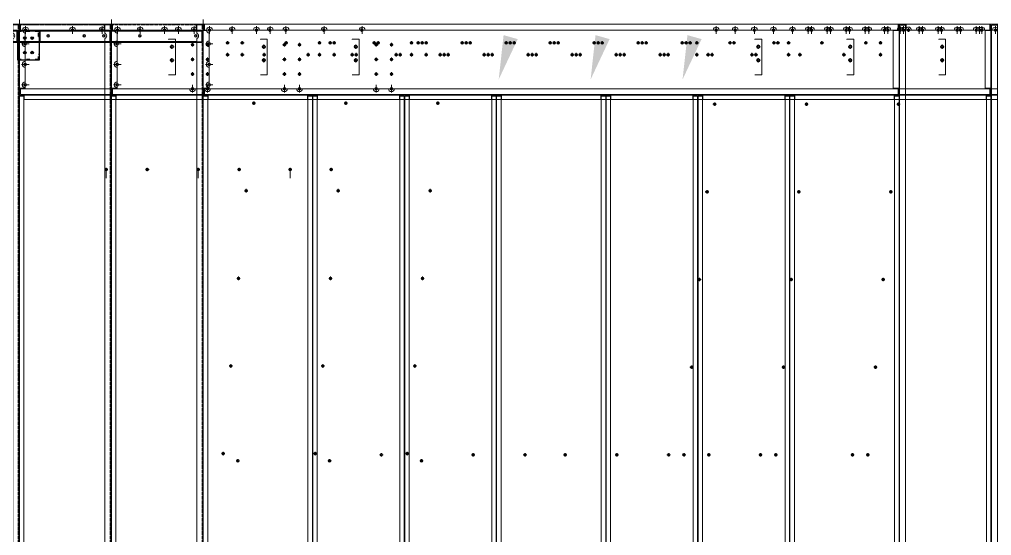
# Model space of a CAD drawing. Header units: millimetres. Extents: x -662582 to 33115, y -140469 to 24125.
# Drawn here: x -660882 to -657566, y -138462 to -136702 of the extents above; entities that cross this region are included whole.
import ezdxf

# ---------------------------------------------------------------- set-up
doc = ezdxf.new("R2010")
doc.units = ezdxf.units.MM
for name, pattern in [('DASHDOT', [18.5, 12, -3, 0.5, -3]), ('DASHED', [15, 12, -3]), ('DASHSPACE', [30, 12, -18])]:
    doc.linetypes.add(name, pattern=pattern)
doc.layers.add('냉각탑_dim', color=1, linetype='Continuous')

# ---------------------------------------------------------------- blocks, each defined once
blk = doc.blocks.new('5679796')
at = {"color": 7, "lineweight": 13, "ltscale": 0.027667}
for p, q in [((165481.5, 14310.4), (165481.5, 14327)), ((165483.5, 14310.4), (165483.5, 14327)), ((165481.5, 13335.8), (165481.5, 13352.4)), ((165483.5, 13335.8), (165483.5, 13352.4))]:
    blk.add_line(p, q, dxfattribs=at)
at = {"color": 7, "lineweight": 13, "ltscale": 0.061}
for p, q in [((165520.1, 14327.5), (165483.5, 14327.5)), ((165483.5, 13335.3), (165520.1, 13335.3))]:
    blk.add_line(p, q, dxfattribs=at)
at = {"color": 7, "lineweight": 13, "ltscale": 0.031833}
for p, q in [((165483.5, 14308.4), (165483.5, 14327.5)), ((165483.5, 13335.3), (165483.5, 13354.4))]:
    blk.add_line(p, q, dxfattribs=at)
at = {"color": 7, "lineweight": 13, "ltscale": 0.060846}
blk.add_line((165483.6, 14327.5), (165520.1, 14327.5), dxfattribs=at)
at = {"color": 7, "lineweight": 13, "ltscale": 0.058667}
for p, q in [((165484.9, 14330.4), (165520.1, 14330.4)), ((165520.1, 14328.4), (165484.9, 14328.4)), ((165520.1, 13334.4), (165484.9, 13334.4)), ((165484.9, 13332.4), (165520.1, 13332.4))]:
    blk.add_line(p, q, dxfattribs=at)
at = {"color": 7, "lineweight": 13, "ltscale": 0.004007}
for p, q in [((165522.5, 14328.4), (165520.1, 14328.4)), ((165522.5, 13334.4), (165520.1, 13334.4))]:
    blk.add_line(p, q, dxfattribs=at)
at = {"color": 7, "lineweight": 13, "ltscale": 0.0015}
for p, q in [((165520.1, 14328.4), (165520.1, 14327.5)), ((165520.1, 14327.5), (165520.1, 14328.4)), ((165520.1, 13335.3), (165520.1, 13334.4)), ((165520.1, 13334.4), (165520.1, 13335.3))]:
    blk.add_line(p, q, dxfattribs=at)
at = {"color": 7, "lineweight": 13}
for p, q in [((165520.1, 14327.5), (165520.1, 13965.9)), ((165523.5, 14327), (165523.5, 13335.8)), ((165481.5, 14308.4), (165481.5, 13965.9)), ((165481.5, 14308.4), (165481.5, 13965.9)), ((165484.9, 14308.4), (165484.9, 13965.9)), ((165481.5, 13886.9), (165481.5, 13354.4)), ((165481.5, 13886.9), (165481.5, 13354.4)), ((165484.9, 13886.9), (165484.9, 13354.4)), ((165520.1, 13886.9), (165520.1, 13335.3))]:
    blk.add_line(p, q, dxfattribs=at)
at = {"color": 7, "lineweight": 13, "ltscale": 0.001795}
for p, q in [((165522, 14328.4), (165522.9, 14329.1)), ((165522, 13334.4), (165522.9, 13333.8))]:
    blk.add_line(p, q, dxfattribs=at)
at = {"color": 7, "lineweight": 13, "ltscale": 0.003333}
for p, q in [((165483.5, 14310.4), (165481.5, 14310.4)), ((165481.5, 14308.4), (165483.5, 14308.4)), ((165483.5, 14308.4), (165481.5, 14308.4)), ((165483.5, 13352.4), (165481.5, 13352.4))]:
    blk.add_line(p, q, dxfattribs=at)
at = {"color": 7, "lineweight": 13, "ltscale": 0.003329}
blk.add_line((165483.5, 14308.4), (165483.5, 14310.4), dxfattribs=at)
at = {"color": 7, "lineweight": 13, "ltscale": 0.002333}
for p, q in [((165484.9, 14308.4), (165483.5, 14308.4)), ((165483.5, 13354.4), (165484.9, 13354.4))]:
    blk.add_line(p, q, dxfattribs=at)
for p, q in [((165481.5, 13965.9), (165523.5, 13965.9)), ((165521.5, 13886.9), (165521.5, 13965.9)), ((165481.5, 13886.9), (165523.5, 13886.9))]:
    blk.add_line(p, q)
at = {"color": 7, "lineweight": 13, "ltscale": 0.005667}
blk.add_line((165481.5, 13354.4), (165484.9, 13354.4), dxfattribs=at)
at = {"color": 7, "lineweight": 13, "ltscale": 0.003337}
blk.add_line((165483.5, 13352.4), (165483.5, 13354.4), dxfattribs=at)
at = {"color": 7, "lineweight": 13}
for centre in [(165503.5, 14306.4), (165503.5, 14116.4), (165503.5, 13736.4), (165503.5, 13546.4), (165503.5, 13356.4)]:
    blk.add_circle(centre, 3, dxfattribs=at)
for centre, radius, start, end in [((165484.9, 14327), 3.4, 90, 180), ((165484.9, 14327), 1.4, 90, 159.0752), ((165520.1, 14327), 3.4, 0, 90), ((165484.9, 13335.8), 3.4, 180, 270), ((165484.9, 13335.8), 1.4, 200.9249, 270), ((165520.1, 13335.8), 3.4, 270, 0)]:
    blk.add_arc(centre, radius, start, end, dxfattribs=at)
for points in [[(165523.5, 14327), (165523.5, 14327.3), (165523.5, 14327.6), (165523.3, 14327.8), (165523, 14328.1), (165522.7, 14328.4), (165522.6, 14328.4), (165522.6, 14328.4), (165522.5, 14328.4)], [(165523.5, 13335.8), (165523.5, 13335.6), (165523.5, 13335.3), (165523.3, 13335.1), (165523, 13334.8), (165522.7, 13334.5), (165522.6, 13334.5), (165522.6, 13334.5), (165522.5, 13334.4)]]:
    blk.add_open_spline(points, degree=5, knots=[0, 0, 0, 0, 0, 0, 4.583204, 4.583204, 4.583204, 5.126781, 5.126781, 5.126781, 5.126781, 5.126781, 5.126781], dxfattribs=at)
blk = doc.blocks.new('568596')
at = {"color": 7, "lineweight": 13, "ltscale": 0.00166}
for p, q in [((169550.9, 17462.9), (169549.9, 17462.9)), ((173046.9, 17462.9), (173047.9, 17462.9)), ((169550.9, 16620.9), (169549.9, 16620.9)), ((173046.9, 16620.9), (173047.9, 16620.9))]:
    blk.add_line(p, q, dxfattribs=at)
at = {"color": 7, "lineweight": 13, "ltscale": 0.0015}
for p, q in [((169549.9, 17462.9), (169549.9, 17462)), ((173047.9, 17462), (173047.9, 17462.9)), ((169549.9, 16621.8), (169549.9, 16620.9)), ((173047.9, 16620.9), (173047.9, 16621.8))]:
    blk.add_line(p, q, dxfattribs=at)
at = {"color": 7, "lineweight": 13}
for p, q in [((169549.9, 17462.9), (169549.9, 16621.8)), ((169549.9, 17462), (169549.9, 17436.4)), ((173046.2, 17464.9), (169551.6, 17464.9)), ((173047.9, 16621.8), (173047.9, 17462.9)), ((173047.9, 17442.9), (173047.9, 17462)), ((170022.9, 17008.9), (171222.9, 17008.9)), ((169551.6, 16618.9), (173046.2, 16618.9))]:
    blk.add_line(p, q, dxfattribs=at)
at = {"color": 7, "linetype": 'DASHED', "lineweight": 13, "ltscale": 0.003333}
for p, q in [((169551.9, 17462), (169549.9, 17462)), ((169549.9, 17445.4), (169551.9, 17445.4)), ((169549.9, 17442.9), (169551.9, 17442.9)), ((169644.9, 17464.9), (169644.9, 17462.9)), ((169650.9, 17464.9), (169650.9, 17462.9)), ((169844.9, 17464.9), (169844.9, 17462.9)), ((169850.9, 17464.9), (169850.9, 17462.9)), ((173014.9, 17464.9), (173014.9, 17462.9)), ((173020.9, 17464.9), (173020.9, 17462.9)), ((173047.9, 17462), (173045.9, 17462)), ((173047.9, 17442.9), (173045.9, 17442.9)), ((169549.9, 17436.4), (169551.9, 17436.4)), ((169549.9, 17407.4), (169551.9, 17407.4)), ((169549.9, 17398.4), (169551.9, 17398.4)), ((169549.9, 17217.4), (169551.9, 17217.4)), ((169549.9, 17208.4), (169551.9, 17208.4)), ((169549.9, 17027.4), (169551.9, 17027.4)), ((169549.9, 17018.4), (169551.9, 17018.4)), ((169549.9, 16837.4), (169551.9, 16837.4)), ((169549.9, 16828.4), (169551.9, 16828.4)), ((173047.9, 16727.9), (173045.9, 16727.9)), ((173047.9, 16709.9), (173045.9, 16709.9)), ((169549.9, 16647.4), (169551.9, 16647.4)), ((169549.9, 16640.9), (169551.9, 16640.9)), ((169549.9, 16638.4), (169551.9, 16638.4)), ((169551.9, 16621.8), (169549.9, 16621.8)), ((169644.9, 16620.9), (169644.9, 16618.9)), ((169650.9, 16620.9), (169650.9, 16618.9)), ((169844.9, 16620.9), (169844.9, 16618.9)), ((169850.9, 16620.9), (169850.9, 16618.9)), ((170044.9, 16620.9), (170044.9, 16618.9)), ((170050.9, 16620.9), (170050.9, 16618.9)), ((170244.9, 16620.9), (170244.9, 16618.9)), ((170250.9, 16620.9), (170250.9, 16618.9)), ((170444.9, 16620.9), (170444.9, 16618.9)), ((170450.9, 16620.9), (170450.9, 16618.9)), ((170644.9, 16620.9), (170644.9, 16618.9)), ((170650.9, 16620.9), (170650.9, 16618.9)), ((170844.9, 16620.9), (170844.9, 16618.9)), ((170850.9, 16620.9), (170850.9, 16618.9)), ((171044.9, 16620.9), (171044.9, 16618.9)), ((171050.9, 16620.9), (171050.9, 16618.9)), ((171244.9, 16620.9), (171244.9, 16618.9)), ((171250.9, 16620.9), (171250.9, 16618.9)), ((171444.9, 16620.9), (171444.9, 16618.9)), ((171450.9, 16620.9), (171450.9, 16618.9)), ((171644.9, 16620.9), (171644.9, 16618.9)), ((171650.9, 16620.9), (171650.9, 16618.9)), ((171844.9, 16620.9), (171844.9, 16618.9)), ((171850.9, 16620.9), (171850.9, 16618.9)), ((172044.9, 16620.9), (172044.9, 16618.9)), ((172050.9, 16620.9), (172050.9, 16618.9)), ((172244.9, 16620.9), (172244.9, 16618.9)), ((172250.9, 16620.9), (172250.9, 16618.9)), ((172444.9, 16620.9), (172444.9, 16618.9)), ((172450.9, 16620.9), (172450.9, 16618.9)), ((172644.9, 16620.9), (172644.9, 16618.9)), ((172650.9, 16620.9), (172650.9, 16618.9)), ((172844.9, 16620.9), (172844.9, 16618.9)), ((172850.9, 16620.9), (172850.9, 16618.9)), ((173014.9, 16620.9), (173014.9, 16618.9)), ((173020.9, 16620.9), (173020.9, 16618.9)), ((173047.9, 16640.9), (173045.9, 16640.9)), ((173047.9, 16621.8), (173045.9, 16621.8))]:
    blk.add_line(p, q, dxfattribs=at)
at = {"color": 7, "lineweight": 13, "ltscale": 0.001174}
for p, q in [((169550.9, 17462.9), (169551.6, 17462.9)), ((173046.9, 17462.9), (173046.2, 17462.9)), ((169550.9, 16620.9), (169551.6, 16620.9)), ((173046.9, 16620.9), (173046.2, 16620.9))]:
    blk.add_line(p, q, dxfattribs=at)
at = {"color": 7, "lineweight": 13, "ltscale": 0.002252}
for p, q in [((169551.6, 17464.9), (169551.6, 17463.6)), ((173046.2, 17464.9), (173046.2, 17463.6)), ((169551.6, 16618.9), (169551.6, 16620.3)), ((173046.2, 16618.9), (173046.2, 16620.3))]:
    blk.add_line(p, q, dxfattribs=at)
at = {"color": 7, "lineweight": 13, "ltscale": 0.002009}
for p, q in [((169551.6, 17462.4), (169551.6, 17463.6)), ((173046.2, 17462.4), (173046.2, 17463.6)), ((169551.6, 16621.5), (169551.6, 16620.3)), ((173046.2, 16621.5), (173046.2, 16620.3))]:
    blk.add_line(p, q, dxfattribs=at)
at = {"color": 7, "linetype": 'DASHED', "lineweight": 13}
for p, q in [((173046.2, 17462.9), (169551.6, 17462.9)), ((169551.9, 17464.9), (169551.9, 16621.8)), ((169551.9, 17462), (169551.9, 17436.4)), ((170044.9, 17464.9), (170044.9, 17462.9)), ((170050.9, 17464.9), (170050.9, 17462.9)), ((170244.9, 17464.9), (170244.9, 17462.9)), ((170250.9, 17464.9), (170250.9, 17462.9)), ((170444.9, 17464.9), (170444.9, 17462.9)), ((170450.9, 17464.9), (170450.9, 17462.9)), ((170644.9, 17464.9), (170644.9, 17462.9)), ((170650.9, 17464.9), (170650.9, 17462.9)), ((170844.9, 17464.9), (170844.9, 17462.9)), ((170850.9, 17464.9), (170850.9, 17462.9)), ((171044.9, 17464.9), (171044.9, 17462.9)), ((171050.9, 17464.9), (171050.9, 17462.9)), ((171244.9, 17464.9), (171244.9, 17462.9)), ((171250.9, 17464.9), (171250.9, 17462.9)), ((171444.9, 17464.9), (171444.9, 17462.9)), ((171450.9, 17464.9), (171450.9, 17462.9)), ((171644.9, 17464.9), (171644.9, 17462.9)), ((171650.9, 17464.9), (171650.9, 17462.9)), ((171844.9, 17464.9), (171844.9, 17462.9)), ((171850.9, 17464.9), (171850.9, 17462.9)), ((172044.9, 17464.9), (172044.9, 17462.9)), ((172050.9, 17464.9), (172050.9, 17462.9)), ((172244.9, 17464.9), (172244.9, 17462.9)), ((172250.9, 17464.9), (172250.9, 17462.9)), ((172444.9, 17464.9), (172444.9, 17462.9)), ((172450.9, 17464.9), (172450.9, 17462.9)), ((172644.9, 17464.9), (172644.9, 17462.9)), ((172650.9, 17464.9), (172650.9, 17462.9)), ((172844.9, 17464.9), (172844.9, 17462.9)), ((172850.9, 17464.9), (172850.9, 17462.9)), ((173045.9, 16621.8), (173045.9, 17464.9)), ((173045.9, 17442.9), (173045.9, 17462)), ((169551.6, 16620.9), (173046.2, 16620.9))]:
    blk.add_line(p, q, dxfattribs=at)
at = {"color": 7, "linetype": 'DASHED', "lineweight": 13, "ltscale": 0.001183}
for p, q in [((169551.6, 17462.9), (169552.3, 17462.9)), ((173046.2, 17462.9), (173045.5, 17462.9)), ((169551.6, 16620.9), (169552.3, 16620.9)), ((173046.2, 16620.9), (173045.5, 16620.9))]:
    blk.add_line(p, q, dxfattribs=at)
at = {"color": 7, "linetype": 'DASHED', "lineweight": 13, "ltscale": 0.001406}
for p, q in [((169551.6, 17462.4), (169551.6, 17461.5)), ((173046.2, 17462.4), (173046.2, 17461.5)), ((169551.6, 16621.5), (169551.6, 16622.3)), ((173046.2, 16621.5), (173046.2, 16622.3))]:
    blk.add_line(p, q, dxfattribs=at)
at = {"color": 7, "linetype": 'DASHED', "lineweight": 13, "ltscale": 0.027667}
for p, q in [((169551.6, 17444.9), (169551.6, 17461.5)), ((173046.2, 17461.5), (173046.2, 17444.9)), ((169551.6, 16622.3), (169551.6, 16638.9)), ((173046.2, 16638.9), (173046.2, 16622.3))]:
    blk.add_line(p, q, dxfattribs=at)
at = {"color": 7, "lineweight": 13, "ltscale": 0.058667}
for p, q in [((173046.2, 17444.9), (169551.6, 17444.9)), ((169553.3, 17442.9), (169569.9, 17442.9)), ((169569.9, 17444.9), (169569.9, 16640.9)), ((173027.9, 16640.9), (173027.9, 17444.9)), ((173045.9, 17442.9), (173027.9, 17442.9)), ((170022.9, 16658.9), (170022.9, 17008.9)), ((171222.9, 16658.9), (171222.9, 17008.9)), ((170022.9, 16658.9), (171222.9, 16658.9)), ((169917.7, 16638.9), (169551.6, 16638.9)), ((169569.9, 16640.9), (169551.9, 16640.9)), ((169999.2, 16638.9), (169936.1, 16638.9)), ((170016.6, 16638.9), (170039.2, 16638.9)), ((170056.6, 16638.9), (170269.2, 16638.9)), ((170286.6, 16638.9), (170499.2, 16638.9)), ((170516.6, 16638.9), (170729.2, 16638.9)), ((170746.6, 16638.9), (170959.2, 16638.9)), ((170976.6, 16638.9), (171189.2, 16638.9)), ((171206.6, 16638.9), (171229.2, 16638.9)), ((171246.6, 16638.9), (172998.7, 16638.9)), ((173017.1, 16638.9), (173046.2, 16638.9)), ((173045.9, 16640.9), (173027.9, 16640.9))]:
    blk.add_line(p, q, dxfattribs=at)
at = {"color": 7, "linetype": 'DASHED', "lineweight": 13, "ltscale": 0.0015}
for p, q in [((169551.9, 17462.9), (169551.9, 17462)), ((173045.9, 17462), (173045.9, 17462.9)), ((169551.9, 16621.8), (169551.9, 16620.9)), ((173045.9, 16620.9), (173045.9, 16621.8))]:
    blk.add_line(p, q, dxfattribs=at)
at = {"color": 7, "linetype": 'DASHED', "lineweight": 13, "ltscale": 0.002333}
for p, q in [((169551.9, 17442.9), (169553.3, 17442.9)), ((173045.9, 17442.9), (173044.5, 17442.9)), ((173045.9, 16640.9), (173044.5, 16640.9))]:
    blk.add_line(p, q, dxfattribs=at)
at = {"color": 7, "lineweight": 13, "ltscale": 0.058667}
for centre in [(169926.9, 17402.9), (173007.9, 17402.9), (173007.9, 17022.9), (173007.9, 16832.9), (169926.9, 16642.9), (170007.9, 16643.9), (170047.9, 16643.9), (170277.9, 16643.9), (170507.9, 16643.9), (170737.9, 16643.9), (170967.9, 16643.9), (171197.9, 16643.9), (171237.9, 16643.9), (173007.9, 16642.9)]:
    blk.add_circle(centre, 4.5, dxfattribs=at)
at = {"color": 7, "lineweight": 13}
for centre in [(169926.9, 17212.9), (169926.9, 17022.9), (170007.9, 17023.9), (170047.9, 17023.9), (170277.9, 17023.9), (170507.9, 17023.9), (170737.9, 17023.9), (170967.9, 17023.9), (171197.9, 17023.9), (171237.9, 17023.9), (169926.9, 16832.9), (170007.9, 16833.9), (171237.9, 16833.9)]:
    blk.add_circle(centre, 4.5, dxfattribs=at)
for centre in [(172950.9, 17225.4), (173000.7, 17225.4), (172950.9, 17200.4), (173000.7, 17200.4)]:
    blk.add_circle(centre, 4.5)
at = {"color": 7, "lineweight": 13, "ltscale": 0.058667}
for centre, start, end in [((169926.9, 16642.9), 203.5779, 336.4221), ((170007.9, 16643.9), 209.9997, 330.0003), ((170047.9, 16643.9), 209.9997, 330.0003), ((170277.9, 16643.9), 209.9997, 330.0003), ((170507.9, 16643.9), 209.9997, 330.0003), ((170737.9, 16643.9), 209.9997, 330.0003), ((170967.9, 16643.9), 209.9997, 330.0003), ((171197.9, 16643.9), 209.9997, 330.0003), ((171237.9, 16643.9), 209.9997, 330.0003), ((173007.9, 16642.9), 203.5782, 336.4218)]:
    blk.add_arc(centre, 10, start, end, dxfattribs=at)
at = {"color": 7, "lineweight": 13}
for points in [[(169553.3, 17461.5), (169552.8, 17461.8), (169552.3, 17462.1), (169551.8, 17462.4), (169551.3, 17462.6), (169550.9, 17462.9)], [(169553.3, 17461.5), (169553, 17462), (169552.6, 17462.4), (169552.3, 17462.8), (169552, 17463.2), (169551.6, 17463.6)], [(173044.5, 17461.5), (173044.8, 17462), (173045.2, 17462.4), (173045.5, 17462.8), (173045.9, 17463.2), (173046.2, 17463.6)], [(173044.5, 17461.5), (173045, 17461.8), (173045.6, 17462.1), (173046.1, 17462.4), (173046.5, 17462.6), (173046.9, 17462.9)], [(169553.3, 16622.3), (169552.8, 16622.1), (169552.3, 16621.8), (169551.8, 16621.5), (169551.3, 16621.2), (169550.9, 16620.9)], [(169553.3, 16622.3), (169553, 16621.9), (169552.6, 16621.5), (169552.3, 16621), (169552, 16620.6), (169551.6, 16620.3)], [(173044.5, 16622.3), (173045, 16622.1), (173045.6, 16621.8), (173046.1, 16621.5), (173046.5, 16621.2), (173046.9, 16620.9)], [(173044.5, 16622.3), (173044.8, 16621.9), (173045.2, 16621.5), (173045.5, 16621), (173045.9, 16620.6), (173046.2, 16620.3)]]:
    blk.add_open_spline(points, degree=5, dxfattribs=at)
at = {"color": 7, "linetype": 'DASHED', "lineweight": 13}
for points in [[(169553.3, 17461.5), (169553, 17461.7), (169552.6, 17461.9), (169552.3, 17462.1), (169551.9, 17462.2), (169551.6, 17462.4)], [(169553.3, 17461.5), (169553.1, 17461.8), (169552.9, 17462.1), (169552.7, 17462.4), (169552.5, 17462.6), (169552.3, 17462.9)], [(173044.5, 17461.5), (173044.7, 17461.8), (173044.9, 17462.1), (173045.2, 17462.4), (173045.3, 17462.6), (173045.5, 17462.9)], [(173044.5, 17461.5), (173044.8, 17461.7), (173045.2, 17461.9), (173045.5, 17462.1), (173045.9, 17462.2), (173046.2, 17462.4)], [(169553.3, 16622.3), (169553, 16622.1), (169552.6, 16622), (169552.3, 16621.8), (169551.9, 16621.6), (169551.6, 16621.5)], [(169553.3, 16622.3), (169553.1, 16622), (169552.9, 16621.8), (169552.7, 16621.5), (169552.5, 16621.2), (169552.3, 16620.9)], [(173044.5, 16622.3), (173044.7, 16622), (173044.9, 16621.8), (173045.2, 16621.5), (173045.3, 16621.2), (173045.5, 16620.9)], [(173044.5, 16622.3), (173044.8, 16622.1), (173045.2, 16622), (173045.5, 16621.8), (173045.9, 16621.6), (173046.2, 16621.5)]]:
    blk.add_open_spline(points, degree=5, dxfattribs=at)
blk = doc.blocks.new('769475')
for p, q in [((158713.7, 15280), (158713.7, 15180)), ((158788.7, 15280), (158713.7, 15280)), ((158788.7, 15180), (158788.7, 15280)), ((158713.7, 15180), (158788.7, 15180))]:
    blk.add_line(p, q)
at = {"color": 5, "linetype": 'DASHSPACE'}
for p, q in [((158785.5, 15276.8), (158713.7, 15276.8)), ((158716.9, 15280), (158716.9, 15180)), ((158785.5, 15260), (158785.5, 15276.8)), ((158785.5, 15260), (158788.7, 15260)), ((158785.5, 15180), (158785.5, 15200)), ((158785.5, 15200), (158788.7, 15200)), ((158713.7, 15183.2), (158788.7, 15183.2))]:
    blk.add_line(p, q, dxfattribs=at)
for centre in [(158738.7, 15254.8), (158763.7, 15254.8), (158738.7, 15205), (158763.7, 15205)]:
    blk.add_circle(centre, 3)
blk = doc.blocks.new('1')
at = {"lineweight": 20}
for p, q in [((13016.7, 13410.4), (11313.2, 13410.4)), ((13013.2, 13406.9), (13013.2, 13426.5))]:
    blk.add_line(p, q, dxfattribs=at)
at = {"color": 7, "lineweight": 20, "ltscale": 0.4625}
for p, q in [((13013.2, 13406.9), (13013.2, 13388.4)), ((13015.2, 13388.4), (13015.2, 13406.9)), ((16011.2, 13406.9), (16011.2, 13388.4)), ((16013.2, 13388.4), (16013.2, 13406.9)), ((16018.7, 13410.4), (16037.2, 13410.4)), ((16037.2, 13408.4), (16018.7, 13408.4)), ((13013.2, 13192.4), (13013.2, 13173.9)), ((13015.2, 13173.9), (13015.2, 13192.4)), ((16011.2, 13192.4), (16011.2, 13173.9)), ((16013.2, 13173.9), (16013.2, 13192.4))]:
    blk.add_line(p, q, dxfattribs=at)
at = {"color": 7, "lineweight": 20, "ltscale": 0.05}
for p, q in [((13015.2, 13406.9), (13013.2, 13406.9)), ((16011.2, 13406.9), (16013.2, 13406.9)), ((16018.7, 13410.4), (16018.7, 13408.4)), ((13015.2, 13173.9), (13013.2, 13173.9)), ((13055.2, 13168.4), (13055.2, 13170.4)), ((13351.2, 13170.4), (13351.2, 13168.4)), ((13373.2, 13170.4), (13373.2, 13168.4)), ((13395.2, 13170.4), (13395.2, 13168.4)), ((13485, 13168.4), (13485, 13170.4)), ((13546.2, 13168.4), (13546.2, 13170.4)), ((13576.2, 13170.4), (13576.2, 13168.4)), ((13578.2, 13168.4), (13578.2, 13170.4)), ((13580.2, 13170.4), (13580.2, 13168.4)), ((13582.2, 13170.4), (13582.2, 13168.4)), ((13679.7, 13168.4), (13679.7, 13170.4)), ((13681.7, 13170.4), (13681.7, 13168.4)), ((15485, 13168.4), (15485, 13170.4)), ((16011.2, 13173.9), (16013.2, 13173.9))]:
    blk.add_line(p, q, dxfattribs=at)
at = {"color": 7, "lineweight": 20, "ltscale": 0.0375}
for p, q in [((13015.2, 13406.9), (13016.7, 13406.9)), ((16011.2, 13406.9), (16009.7, 13406.9)), ((16018.7, 13408.4), (16018.7, 13406.9)), ((13015.2, 13173.9), (13016.7, 13173.9)), ((13016.3, 13166.8), (13016.3, 13165.3)), ((14009.1, 13166.8), (14009.1, 13165.3)), ((14016.8, 13166.8), (14016.8, 13165.3)), ((15009.6, 13166.8), (15009.6, 13165.3)), ((15017.3, 13166.8), (15017.3, 13165.3)), ((16011.2, 13173.9), (16009.7, 13173.9)), ((16010.1, 13166.8), (16010.1, 13165.3)), ((14013.7, 11963.4), (14012.2, 11963.4)), ((15014.2, 11963.4), (15012.7, 11963.4)), ((14013.7, 11919.4), (14012.2, 11919.4)), ((15014.2, 11919.4), (15012.7, 11919.4)), ((14013.7, 11902.4), (14012.2, 11902.4)), ((15014.2, 11902.4), (15012.7, 11902.4))]:
    blk.add_line(p, q, dxfattribs=at)
at = {"color": 7, "lineweight": 20}
for p, q in [((16009.7, 13410.4), (13016.7, 13410.4)), ((16015.2, 9965.9), (16015.2, 13406.9)), ((16035.2, 13406.9), (16035.2, 9965.9)), ((16037.2, 13410.4), (16491.2, 13410.4)), ((13013.2, 13388.4), (13013.2, 13192.4)), ((13033.2, 13353.4), (13033.2, 13380.5)), ((13044.2, 13390.4), (13184.2, 13390.4)), ((13204.2, 13390.4), (13285.2, 13390.4)), ((13305.2, 13390.4), (13415.2, 13390.4)), ((13435.2, 13390.4), (13545.2, 13390.4)), ((13565.2, 13390.4), (15379.7, 13390.4)), ((15399.7, 13390.4), (15444.7, 13390.4)), ((15464.7, 13390.4), (15509.7, 13390.4)), ((15529.7, 13390.4), (15574.7, 13390.4)), ((15594.7, 13390.4), (15639.7, 13390.4)), ((15659.7, 13390.4), (15704.7, 13390.4)), ((15724.7, 13390.4), (15769.7, 13390.4)), ((15789.7, 13390.4), (15834.7, 13390.4)), ((15854.7, 13390.4), (15899.7, 13390.4)), ((15919.7, 13390.4), (15964.7, 13390.4)), ((15984.7, 13390.4), (16009.7, 13390.4)), ((15993.2, 13388.4), (15993.2, 13192.4)), ((16013.2, 13192.4), (16013.2, 13388.4)), ((16055.2, 13390.4), (16285.2, 13390.4)), ((16305.2, 13390.4), (16491.2, 13390.4)), ((13033.2, 13283.4), (13033.2, 13333.4)), ((13521.4, 13359), (13545, 13359)), ((13545, 13359), (13545, 13237.4)), ((15521.4, 13359), (15545, 13359)), ((15545, 13359), (15545, 13237.4)), ((13033.2, 13213.4), (13033.2, 13263.4)), ((13545, 13237.4), (13521.4, 13237.4)), ((15545, 13237.4), (15521.4, 13237.4)), ((13013.2, 13165.3), (13013.2, 10315.5)), ((13593.2, 13190.4), (13016.7, 13190.4)), ((13016.7, 13170.4), (16009.7, 13170.4)), ((13028.2, 10315.5), (13028.2, 13165.3)), ((13029.8, 13168.4), (13995.6, 13168.4)), ((13644.7, 13190.4), (13613.2, 13190.4)), ((16009.7, 13190.4), (13664.7, 13190.4)), ((13997.2, 13165.3), (13997.2, 10315.5)), ((14012.2, 10315.5), (14012.2, 13165.3)), ((14013.7, 13165.3), (14013.7, 10315.5)), ((14028.7, 10315.5), (14028.7, 13165.3)), ((14030.3, 13168.4), (14996.1, 13168.4)), ((14997.7, 13165.3), (14997.7, 10315.5)), ((15012.7, 10315.5), (15012.7, 13165.3)), ((15014.2, 13165.3), (15014.2, 10315.5)), ((15029.2, 10315.5), (15029.2, 13165.3)), ((15030.8, 13168.4), (15996.6, 13168.4)), ((15998.2, 13165.3), (15998.2, 10315.5)), ((16013.2, 10315.5), (16013.2, 13165.3)), ((13995.6, 13153.4), (13029.8, 13153.4)), ((14996.1, 13153.4), (14030.3, 13153.4)), ((15996.6, 13153.4), (15030.8, 13153.4))]:
    blk.add_line(p, q, dxfattribs=at)
at = {"color": 7, "lineweight": 20, "ltscale": 0.0875}
for p, q in [((13016.7, 13410.4), (13016.7, 13406.9)), ((16009.7, 13410.4), (16009.7, 13406.9)), ((16015.2, 13406.9), (16018.7, 13406.9)), ((16037.2, 13410.4), (16037.2, 13406.9)), ((13013.2, 13388.4), (13016.7, 13388.4)), ((16013.2, 13388.4), (16009.7, 13388.4)), ((13013.2, 13192.4), (13016.7, 13192.4)), ((13016.7, 13170.4), (13016.7, 13173.9)), ((16013.2, 13192.4), (16009.7, 13192.4)), ((16009.7, 13170.4), (16009.7, 13173.9))]:
    blk.add_line(p, q, dxfattribs=at)
at = {"color": 7, "lineweight": 20, "ltscale": 0.4125}
for p, q in [((13016.7, 13406.9), (13016.7, 13390.4)), ((16009.7, 13390.4), (16009.7, 13406.9)), ((16018.7, 13406.9), (16035.2, 13406.9)), ((16009.7, 13388.4), (15993.2, 13388.4)), ((13016.7, 13192.4), (13033.2, 13192.4)), ((13016.7, 13190.4), (13016.7, 13173.9)), ((15993.2, 13192.4), (16009.7, 13192.4)), ((16009.7, 13173.9), (16009.7, 13190.4))]:
    blk.add_line(p, q, dxfattribs=at)
at = {"color": 7, "linetype": 'DASHDOT', "lineweight": 20}
for p, q in [((13034.2, 13403.4), (13034.2, 13377.4)), ((13194.2, 13403.4), (13194.2, 13377.4)), ((13295.2, 13403.4), (13295.2, 13377.4)), ((13425.2, 13403.4), (13425.2, 13377.4)), ((13555.2, 13403.4), (13555.2, 13377.4)), ((15389.7, 13403.4), (15389.7, 13377.4)), ((15454.7, 13403.4), (15454.7, 13377.4)), ((15519.7, 13403.4), (15519.7, 13377.4)), ((15584.7, 13403.4), (15584.7, 13377.4)), ((15649.7, 13403.4), (15649.7, 13377.4)), ((15714.7, 13403.4), (15714.7, 13377.4)), ((15779.7, 13403.4), (15779.7, 13377.4)), ((15844.7, 13403.4), (15844.7, 13377.4)), ((15909.7, 13403.4), (15909.7, 13377.4)), ((15974.7, 13403.4), (15974.7, 13377.4)), ((16295.2, 13403.4), (16295.2, 13377.4)), ((13047.2, 13390.4), (13021.2, 13390.4)), ((13207.2, 13390.4), (13181.2, 13390.4)), ((13308.2, 13390.4), (13282.2, 13390.4)), ((13438.2, 13390.4), (13412.2, 13390.4)), ((13568.2, 13390.4), (13542.2, 13390.4)), ((15402.7, 13390.4), (15376.7, 13390.4)), ((15467.7, 13390.4), (15441.7, 13390.4)), ((15532.7, 13390.4), (15506.7, 13390.4)), ((15597.7, 13390.4), (15571.7, 13390.4)), ((15662.7, 13390.4), (15636.7, 13390.4)), ((15727.7, 13390.4), (15701.7, 13390.4)), ((15792.7, 13390.4), (15766.7, 13390.4)), ((15857.7, 13390.4), (15831.7, 13390.4)), ((15922.7, 13390.4), (15896.7, 13390.4)), ((15987.7, 13390.4), (15961.7, 13390.4)), ((16308.2, 13390.4), (16282.2, 13390.4)), ((13046.2, 13343.4), (13020.2, 13343.4)), ((13033.2, 13356.4), (13033.2, 13330.4)), ((13046.2, 13273.4), (13020.2, 13273.4)), ((13033.2, 13286.4), (13033.2, 13260.4)), ((13046.2, 13203.4), (13020.2, 13203.4)), ((13033.2, 13216.4), (13033.2, 13190.4)), ((13603.2, 13203.4), (13603.2, 13177.4)), ((13654.7, 13203.4), (13654.7, 13177.4)), ((13616.2, 13190.4), (13590.2, 13190.4)), ((13667.7, 13190.4), (13641.7, 13190.4))]:
    blk.add_line(p, q, dxfattribs=at)
at = {"color": 7, "linetype": 'DASHDOT', "lineweight": 20, "ltscale": 0.292505}
for p, q in [((13294.2, 13396.3), (13294.2, 13384.6)), ((13424.2, 13396.3), (13424.2, 13384.6)), ((13554.2, 13396.3), (13554.2, 13384.6)), ((16045.2, 13396.3), (16045.2, 13384.6)), ((13603.2, 13346.3), (13603.2, 13334.6)), ((13654.7, 13346.3), (13654.7, 13334.6)), ((13723.2, 13352.3), (13723.2, 13340.6)), ((13773.2, 13352.3), (13773.2, 13340.6)), ((13923.2, 13352.3), (13923.2, 13340.6)), ((14073.2, 13352.3), (14073.2, 13340.6)), ((14223.2, 13352.3), (14223.2, 13340.6)), ((14373.2, 13352.3), (14373.2, 13340.6)), ((14523.2, 13352.3), (14523.2, 13340.6)), ((14673.2, 13352.3), (14673.2, 13340.6)), ((14823.2, 13352.3), (14823.2, 13340.6)), ((14973.2, 13352.3), (14973.2, 13340.6)), ((15123.2, 13352.3), (15123.2, 13340.6)), ((15273.2, 13352.3), (15273.2, 13340.6)), ((15323.2, 13352.3), (15323.2, 13340.6)), ((13603.2, 13296.3), (13603.2, 13284.6)), ((13654.7, 13296.3), (13654.7, 13284.6)), ((13723.2, 13312.3), (13723.2, 13300.6)), ((13773.2, 13312.3), (13773.2, 13300.6)), ((13848.2, 13312.3), (13848.2, 13300.6)), ((13998.2, 13312.3), (13998.2, 13300.6)), ((14148.2, 13312.3), (14148.2, 13300.6)), ((14298.2, 13312.3), (14298.2, 13300.6)), ((14448.2, 13312.3), (14448.2, 13300.6)), ((14598.2, 13312.3), (14598.2, 13300.6)), ((14748.2, 13312.3), (14748.2, 13300.6)), ((14898.2, 13312.3), (14898.2, 13300.6)), ((15048.2, 13312.3), (15048.2, 13300.6)), ((15198.2, 13312.3), (15198.2, 13300.6)), ((15323.2, 13312.3), (15323.2, 13300.6)), ((13603.2, 13246.3), (13603.2, 13234.6)), ((13654.7, 13246.3), (13654.7, 13234.6)), ((13309.2, 12920.8), (13309.2, 12909.1)), ((13449.2, 12920.8), (13449.2, 12909.1)), ((13760.5, 12549.5), (13760.5, 12537.8)), ((13734.4, 12250.6), (13734.4, 12238.9)), ((13708.2, 11951.8), (13708.2, 11940.1))]:
    blk.add_line(p, q, dxfattribs=at)
at = {"color": 7, "lineweight": 20, "ltscale": 0.2625}
blk.add_line((16037.2, 13396.4), (16037.2, 13406.9), dxfattribs=at)
at = {"color": 7, "lineweight": 20, "ltscale": 0.1875}
blk.add_line((13016.7, 13390.4), (13024.2, 13390.4), dxfattribs=at)
at = {"color": 7, "lineweight": 20, "ltscale": 0.192551}
blk.add_line((13024.4, 13388.4), (13016.7, 13388.4), dxfattribs=at)
at = {"color": 7, "linetype": 'DASHDOT', "lineweight": 20, "ltscale": 0.292499}
for p, q in [((13300.1, 13390.4), (13288.4, 13390.4)), ((13430.1, 13390.4), (13418.4, 13390.4)), ((13560.1, 13390.4), (13548.4, 13390.4)), ((13609.1, 13340.4), (13597.4, 13340.4)), ((13660.6, 13340.4), (13648.9, 13340.4)), ((13729.1, 13346.4), (13717.4, 13346.4)), ((13779.1, 13346.4), (13767.4, 13346.4)), ((13929.1, 13346.4), (13917.4, 13346.4)), ((14079.1, 13346.4), (14067.4, 13346.4)), ((14229.1, 13346.4), (14217.4, 13346.4)), ((14379.1, 13346.4), (14367.4, 13346.4)), ((14529.1, 13346.4), (14517.4, 13346.4)), ((14679.1, 13346.4), (14667.4, 13346.4)), ((14829.1, 13346.4), (14817.4, 13346.4)), ((14979.1, 13346.4), (14967.4, 13346.4)), ((13729.1, 13306.4), (13717.4, 13306.4)), ((13779.1, 13306.4), (13767.4, 13306.4)), ((13854.1, 13306.4), (13842.4, 13306.4)), ((14004.1, 13306.4), (13992.4, 13306.4)), ((14154.1, 13306.4), (14142.4, 13306.4)), ((14304.1, 13306.4), (14292.4, 13306.4)), ((14454.1, 13306.4), (14442.4, 13306.4)), ((14604.1, 13306.4), (14592.4, 13306.4)), ((14754.1, 13306.4), (14742.4, 13306.4)), ((14904.1, 13306.4), (14892.4, 13306.4)), ((13609.1, 13290.4), (13597.4, 13290.4)), ((13660.6, 13290.4), (13648.9, 13290.4)), ((13609.1, 13240.4), (13597.4, 13240.4)), ((13660.6, 13240.4), (13648.9, 13240.4)), ((13818.7, 13141.4), (13807, 13141.4)), ((13812.8, 13147.2), (13812.8, 13135.5)), ((15384.4, 13143.4), (15384.4, 13131.7)), ((13315.1, 12914.9), (13303.4, 12914.9)), ((13455.1, 12914.9), (13443.4, 12914.9)), ((13792.5, 12842.5), (13780.8, 12842.5)), ((13786.7, 12848.4), (13786.7, 12836.7)), ((15358.3, 12844.6), (15358.3, 12832.9)), ((13766.4, 12543.7), (13754.7, 12543.7)), ((15332.1, 12545.7), (15332.1, 12534)), ((13740.2, 12244.8), (13728.5, 12244.8)), ((15311.8, 12241), (15300.1, 12241)), ((15306, 12246.8), (15306, 12235.1)), ((13714.1, 11945.9), (13702.4, 11945.9)), ((14247.5, 11947.7), (14247.5, 11936)), ((14737.5, 11947.7), (14737.5, 11936)), ((15227.5, 11947.7), (15227.5, 11936)), ((15285.7, 11942.1), (15274, 11942.1)), ((15279.8, 11948), (15279.8, 11936.3)), ((13763.5, 11921.2), (13751.8, 11921.2)), ((13757.6, 11927.1), (13757.6, 11915.4))]:
    blk.add_line(p, q, dxfattribs=at)
at = {"color": 7, "lineweight": 20, "ltscale": 0.012499}
for p, q in [((16015.2, 13370.4), (16014.7, 13370.4)), ((16015.2, 13368.4), (16014.7, 13368.4))]:
    blk.add_line(p, q, dxfattribs=at)
at = {"color": 7, "linetype": 'DASHDOT', "lineweight": 20, "ltscale": 0.2925}
for p, q in [((16051.1, 13390.4), (16039.4, 13390.4)), ((15129.1, 13346.4), (15117.4, 13346.4)), ((15279.1, 13346.4), (15267.4, 13346.4)), ((15329.1, 13346.4), (15317.4, 13346.4)), ((15054.1, 13306.4), (15042.4, 13306.4)), ((15204.1, 13306.4), (15192.4, 13306.4)), ((15329.1, 13306.4), (15317.4, 13306.4)), ((15390.3, 13137.6), (15378.6, 13137.6)), ((15364.1, 12838.7), (15352.4, 12838.7)), ((15338, 12539.9), (15326.3, 12539.9)), ((15233.4, 11941.8), (15221.7, 11941.8))]:
    blk.add_line(p, q, dxfattribs=at)
at = {"color": 7, "lineweight": 20, "ltscale": 0.023431}
for p, q in [((13521.4, 13358), (13521.4, 13359)), ((15521.4, 13358), (15521.4, 13359))]:
    blk.add_line(p, q, dxfattribs=at)
at = {"color": 7, "linetype": 'DASHDOT', "lineweight": 20, "ltscale": 0.357501}
for p, q in [((13540.4, 13333.4), (13526.1, 13333.4)), ((13540.4, 13287.4), (13526.1, 13287.4))]:
    blk.add_line(p, q, dxfattribs=at)
at = {"color": 7, "linetype": 'DASHDOT', "lineweight": 20, "ltscale": 0.357495}
for p, q in [((13533.2, 13340.6), (13533.2, 13326.3)), ((15533.2, 13340.6), (15533.2, 13326.3)), ((13533.2, 13294.6), (13533.2, 13280.3)), ((15533.2, 13294.6), (15533.2, 13280.3))]:
    blk.add_line(p, q, dxfattribs=at)
at = {"color": 7, "linetype": 'DASHDOT', "lineweight": 20, "ltscale": 0.3575}
for p, q in [((15540.4, 13333.4), (15526.1, 13333.4)), ((15540.4, 13287.4), (15526.1, 13287.4))]:
    blk.add_line(p, q, dxfattribs=at)
at = {"color": 7, "lineweight": 20, "ltscale": 0.053766}
for p, q in [((13602.1, 13293.2), (13604.3, 13293.2)), ((13653.6, 13293.2), (13655.8, 13293.2))]:
    blk.add_line(p, q, dxfattribs=at)
at = {"color": 7, "lineweight": 20, "ltscale": 0.214999}
blk.add_line((13013.2, 13173.9), (13013.2, 13165.3), dxfattribs=at)
at = {"color": 7, "lineweight": 20, "ltscale": 0.0775}
for p, q in [((13013.2, 13165.3), (13016.3, 13165.3)), ((13029.8, 13168.4), (13029.8, 13165.3)), ((13995.6, 13168.4), (13995.6, 13165.3)), ((14012.2, 13165.3), (14009.1, 13165.3)), ((14013.7, 13165.3), (14016.8, 13165.3)), ((14030.3, 13168.4), (14030.3, 13165.3)), ((14996.1, 13168.4), (14996.1, 13165.3)), ((15012.7, 13165.3), (15009.6, 13165.3)), ((15014.2, 13165.3), (15017.3, 13165.3)), ((15030.8, 13168.4), (15030.8, 13165.3)), ((15996.6, 13168.4), (15996.6, 13165.3)), ((16013.2, 13165.3), (16010.1, 13165.3))]:
    blk.add_line(p, q, dxfattribs=at)
at = {"color": 7, "lineweight": 20, "ltscale": 0.3375}
for p, q in [((13029.8, 13168.4), (13016.3, 13168.4)), ((13016.3, 13166.8), (13029.8, 13166.8)), ((14009.1, 13168.4), (13995.6, 13168.4)), ((13995.6, 13166.8), (14009.1, 13166.8)), ((14030.3, 13168.4), (14016.8, 13168.4)), ((14016.8, 13166.8), (14030.3, 13166.8)), ((15009.6, 13168.4), (14996.1, 13168.4)), ((14996.1, 13166.8), (15009.6, 13166.8)), ((15030.8, 13168.4), (15017.3, 13168.4)), ((15017.3, 13166.8), (15030.8, 13166.8)), ((16010.1, 13168.4), (15996.6, 13168.4)), ((15996.6, 13166.8), (16010.1, 13166.8))]:
    blk.add_line(p, q, dxfattribs=at)
at = {"color": 7, "lineweight": 20, "ltscale": 0.04}
for p, q in [((13016.3, 13168.4), (13016.3, 13166.8)), ((14009.1, 13168.4), (14009.1, 13166.8)), ((14016.8, 13168.4), (14016.8, 13166.8)), ((15009.6, 13168.4), (15009.6, 13166.8)), ((15017.3, 13168.4), (15017.3, 13166.8)), ((16010.1, 13168.4), (16010.1, 13166.8))]:
    blk.add_line(p, q, dxfattribs=at)
at = {"color": 7, "lineweight": 20, "ltscale": 0.2975}
for p, q in [((13028.2, 13165.3), (13016.3, 13165.3)), ((13029.8, 13153.4), (13029.8, 13165.3)), ((13995.6, 13153.4), (13995.6, 13165.3)), ((14009.1, 13165.3), (13997.2, 13165.3)), ((14028.7, 13165.3), (14016.8, 13165.3)), ((14030.3, 13153.4), (14030.3, 13165.3)), ((14996.1, 13153.4), (14996.1, 13165.3)), ((15009.6, 13165.3), (14997.7, 13165.3)), ((15029.2, 13165.3), (15017.3, 13165.3)), ((15030.8, 13153.4), (15030.8, 13165.3)), ((15996.6, 13153.4), (15996.6, 13165.3)), ((16010.1, 13165.3), (15998.2, 13165.3))]:
    blk.add_line(p, q, dxfattribs=at)
at = {"color": 7, "lineweight": 20, "ltscale": 0.025}
blk.add_line((13033.2, 13192.4), (13033.2, 13193.4), dxfattribs=at)
at = {"color": 7, "lineweight": 20, "ltscale": 0.049997}
for p, q in [((13515, 13170.4), (13515, 13168.4)), ((15515, 13170.4), (15515, 13168.4))]:
    blk.add_line(p, q, dxfattribs=at)
at = {"color": 7, "lineweight": 20, "ltscale": 0.050191}
for p, q in [((13831.9, 13170.4), (13832.1, 13168.4)), ((13834.1, 13168.4), (13834, 13170.4)), ((13841.6, 13170.4), (13841.4, 13168.4)), ((14451.2, 13170.4), (14451, 13168.4)), ((14451, 13168.4), (14451.2, 13170.4)), ((14756, 13170.4), (14755.8, 13168.4)), ((14755.8, 13168.4), (14756, 13170.4))]:
    blk.add_line(p, q, dxfattribs=at)
at = {"color": 7, "lineweight": 20, "ltscale": 0.05019}
blk.add_line((15365.4, 13168.4), (15365.6, 13170.4), dxfattribs=at)
at = {"color": 7, "lineweight": 20, "ltscale": 0.04994}
blk.add_line((15515, 13170.4), (15515, 13168.4), dxfattribs=at)
at = {"color": 7, "linetype": 'DASHDOT', "lineweight": 20, "ltscale": 0.195001}
for p, q in [((13816.8, 13141.2), (13809, 13141.2)), ((13812.9, 13145.1), (13812.9, 13137.3)), ((13309.3, 12918.6), (13309.3, 12910.8)), ((13453.2, 12914.7), (13445.4, 12914.7)), ((13449.3, 12918.6), (13449.3, 12910.8)), ((13790.7, 12842.4), (13782.9, 12842.4)), ((13786.8, 12846.3), (13786.8, 12838.5)), ((15360.5, 12838.7), (15352.7, 12838.7)), ((13764.5, 12543.5), (13756.7, 12543.5)), ((13760.6, 12547.4), (13760.6, 12539.6)), ((15334.4, 12539.8), (15326.6, 12539.8)), ((13738.4, 12244.6), (13730.6, 12244.6)), ((13734.5, 12248.5), (13734.5, 12240.7)), ((15304.3, 12244.9), (15304.3, 12237.1)), ((13712.2, 11945.8), (13704.4, 11945.8)), ((13708.3, 11949.7), (13708.3, 11941.9)), ((14741.5, 11941.4), (14733.7, 11941.4)), ((15278.2, 11946), (15278.2, 11938.2))]:
    blk.add_line(p, q, dxfattribs=at)
at = {"color": 7, "linetype": 'DASHDOT', "lineweight": 20, "ltscale": 0.195}
for p, q in [((15386.7, 13137.6), (15378.9, 13137.6)), ((15308.2, 12241), (15300.4, 12241)), ((15282.1, 11942.1), (15274.3, 11942.1))]:
    blk.add_line(p, q, dxfattribs=at)
at = {"color": 7, "linetype": 'DASHDOT', "lineweight": 20, "ltscale": 0.194995}
for p, q in [((15382.8, 13141.5), (15382.8, 13133.7)), ((13313.2, 12914.7), (13305.4, 12914.7)), ((15356.6, 12842.6), (15356.6, 12834.8)), ((15330.5, 12543.7), (15330.5, 12535.9)), ((14737.6, 11945.3), (14737.6, 11937.5))]:
    blk.add_line(p, q, dxfattribs=at)
at = {"color": 0, "lineweight": 20}
blk.add_line((13309.3, 12914.9), (13309.3, 12884.9), dxfattribs=at)
at = {"color": 7, "linetype": 'DASHDOT', "lineweight": 20, "ltscale": 0.292502}
for p, q in [((14253.4, 11941.8), (14241.7, 11941.8)), ((14743.4, 11941.8), (14731.7, 11941.8))]:
    blk.add_line(p, q, dxfattribs=at)
at = {"color": 7, "lineweight": 20}
for centre, radius in [((13034.2, 13390.4), 4.5), ((13034.2, 13390.4), 3), ((13194.2, 13390.4), 4.5), ((13194.2, 13390.4), 3), ((13294.2, 13390.4), 4.5), ((13294.2, 13390.4), 3), ((13424.2, 13390.4), 4.5), ((13424.2, 13390.4), 3), ((13554.2, 13390.4), 4.5), ((13554.2, 13390.4), 3), ((15389.7, 13390.4), 4.5), ((15389.7, 13390.4), 3), ((15454.7, 13390.4), 4.5), ((15454.7, 13390.4), 3), ((15519.7, 13390.4), 4.5), ((15519.7, 13390.4), 3), ((15584.7, 13390.4), 4.5), ((15584.7, 13390.4), 3), ((15649.7, 13390.4), 4.5), ((15649.7, 13390.4), 3), ((15714.7, 13390.4), 4.5), ((15714.7, 13390.4), 3), ((15779.7, 13390.4), 4.5), ((15779.7, 13390.4), 3), ((15844.7, 13390.4), 4.5), ((15844.7, 13390.4), 3), ((15909.7, 13390.4), 4.5), ((15909.7, 13390.4), 3), ((15974.7, 13390.4), 4.5), ((15974.7, 13390.4), 3), ((16045.2, 13390.4), 4.5), ((16045.2, 13390.4), 3), ((16295.2, 13390.4), 4.5), ((16295.2, 13390.4), 3), ((13033.2, 13343.4), 4.5), ((13033.2, 13343.4), 3), ((13533.2, 13333.4), 5.5), ((13533.2, 13333.4), 4.5), ((13603.2, 13340.4), 4.5), ((13603.2, 13340.4), 3), ((13654.7, 13340.4), 4.5), ((13654.7, 13340.4), 3), ((13723.2, 13346.4), 4.5), ((13723.2, 13346.4), 3), ((13773.2, 13346.4), 4.5), ((13773.2, 13346.4), 3), ((13923.2, 13346.4), 4.5), ((13923.2, 13346.4), 3), ((14073.2, 13346.4), 4.5), ((14073.2, 13346.4), 3), ((14223.2, 13346.4), 4.5), ((14223.2, 13346.4), 3), ((14373.2, 13346.4), 4.5), ((14373.2, 13346.4), 3), ((14523.2, 13346.4), 4.5), ((14523.2, 13346.4), 3), ((14673.2, 13346.4), 4.5), ((14673.2, 13346.4), 3), ((14823.2, 13346.4), 4.5), ((14823.2, 13346.4), 3), ((14973.2, 13346.4), 4.5), ((14973.2, 13346.4), 3), ((15123.2, 13346.4), 4.5), ((15123.2, 13346.4), 3), ((15273.2, 13346.4), 4.5), ((15273.2, 13346.4), 3), ((15323.2, 13346.4), 4.5), ((15323.2, 13346.4), 3), ((15533.2, 13333.4), 5.5), ((15533.2, 13333.4), 4.5), ((13723.2, 13306.4), 4.5), ((13723.2, 13306.4), 3), ((13773.2, 13306.4), 4.5), ((13773.2, 13306.4), 3), ((13848.2, 13306.4), 4.5), ((13848.2, 13306.4), 3), ((13998.2, 13306.4), 4.5), ((13998.2, 13306.4), 3), ((14148.2, 13306.4), 4.5), ((14148.2, 13306.4), 3), ((14298.2, 13306.4), 4.5), ((14298.2, 13306.4), 3), ((14448.2, 13306.4), 4.5), ((14448.2, 13306.4), 3), ((14598.2, 13306.4), 4.5), ((14598.2, 13306.4), 3), ((14748.2, 13306.4), 4.5), ((14748.2, 13306.4), 3), ((14898.2, 13306.4), 4.5), ((14898.2, 13306.4), 3), ((15048.2, 13306.4), 4.5), ((15048.2, 13306.4), 3), ((15198.2, 13306.4), 4.5), ((15198.2, 13306.4), 3), ((15323.2, 13306.4), 4.5), ((15323.2, 13306.4), 3), ((13033.2, 13273.4), 4.5), ((13033.2, 13273.4), 3), ((13533.2, 13287.4), 5.5), ((13533.2, 13287.4), 4.5), ((13603.2, 13290.4), 4.5), ((13603.2, 13290.4), 3), ((13654.7, 13290.4), 4.5), ((13654.7, 13290.4), 3), ((15533.2, 13287.4), 5.5), ((15533.2, 13287.4), 4.5), ((13603.2, 13240.4), 4.5), ((13603.2, 13240.4), 3), ((13654.7, 13240.4), 4.5), ((13654.7, 13240.4), 3), ((13033.2, 13203.4), 4.5), ((13033.2, 13203.4), 3), ((13603.2, 13190.4), 4.5), ((13603.2, 13190.4), 3), ((13654.7, 13190.4), 4.5), ((13654.7, 13190.4), 3), ((13812.8, 13141.4), 4.5), ((13812.9, 13141.2), 3), ((15384.4, 13137.6), 4.5), ((13309.2, 12914.9), 4.5), ((13309.3, 12914.7), 3), ((13449.2, 12914.9), 4.5), ((13449.3, 12914.7), 3), ((13786.7, 12842.5), 4.5), ((13786.8, 12842.4), 3), ((15358.3, 12838.7), 4.5), ((13760.5, 12543.7), 4.5), ((13760.6, 12543.5), 3), ((15332.1, 12539.9), 4.5), ((13734.4, 12244.8), 4.5), ((13734.5, 12244.6), 3), ((15306, 12241), 4.5), ((13708.2, 11945.9), 4.5), ((13708.3, 11945.8), 3), ((14247.5, 11941.8), 4.5), ((14737.5, 11941.8), 4.5), ((14737.6, 11941.4), 3), ((15227.5, 11941.8), 4.5), ((15279.8, 11942.1), 4.5), ((13757.6, 11921.2), 4.5)]:
    blk.add_circle(centre, radius, dxfattribs=at)
for centre, radius, start, end in [((13016.8, 13406.9), 3.56, 91.0452, 178.9548), ((13016.8, 13406.9), 1.56, 92.3804, 177.6205), ((13034.2, 13390.4), 10, 0, 180), ((13194.2, 13390.4), 10, 0, 180), ((13295.2, 13390.4), 10, 0, 180), ((13425.2, 13390.4), 10, 0, 180), ((13555.2, 13390.4), 10, 0, 180), ((15389.7, 13390.4), 10, 0, 180), ((15454.7, 13390.4), 10, 0, 180), ((15519.7, 13390.4), 10, 0, 180), ((15584.7, 13390.4), 10, 0, 180), ((15649.7, 13390.4), 10, 0, 180), ((15714.7, 13390.4), 10, 0, 180), ((15779.7, 13390.4), 10, 0, 180), ((15844.7, 13390.4), 10, 0, 180), ((15909.7, 13390.4), 10, 0, 180), ((15974.7, 13390.4), 10, 0, 180), ((16009.7, 13406.9), 3.5, 0, 90), ((16009.7, 13406.9), 1.5, 0, 90), ((16018.7, 13406.9), 3.5, 90, 180), ((16018.7, 13406.9), 1.5, 90, 180), ((16045.2, 13390.4), 10, 0, 143.1301), ((16295.2, 13390.4), 10, 0, 180), ((13034.2, 13390.4), 10, 191.537, 264.2608), ((16014.7, 13371.9), 1.5, 180, 270), ((16014.7, 13371.9), 3.5, 244.6225, 270), ((13033.2, 13343.4), 10, 90, 270), ((13033.2, 13273.4), 10, 90, 270), ((13033.2, 13203.4), 10, 90, 270), ((13561.2, 13168.4), 6, 160.5285, 180), ((13561.2, 13168.4), 4.5, 153.6122, 180), ((13561.2, 13168.4), 4.5, 360, 26.3878), ((13561.2, 13168.4), 6, 0, 19.4715), ((13603.2, 13190.4), 10, 180, 0), ((13654.7, 13190.4), 10, 180, 0), ((15382.8, 13137.6), 3, 210.7279, 150.2124), ((15356.6, 12838.7), 3, 210.7279, 150.2124), ((15330.5, 12539.8), 3, 210.7279, 150.2124), ((15304.3, 12241), 3, 210.7279, 150.2124), ((15278.2, 11942.1), 3, 210.7279, 150.2124)]:
    blk.add_arc(centre, radius, start, end, dxfattribs=at)
at = {"layer": '냉각탑_dim', "lineweight": 20}
blk.add_solid([(14712.6, 13359.5), (14647.8, 13221.9), (14664.5, 13373.1)], dxfattribs=at)
at = {"lineweight": 20, "ltscale": 7.5, "rotation": 90}
for name, p in [('568596', (29630.1, -159637.5)), ('5679796', (26343.7, -152133.1))]:
    blk.add_blockref(name, p, dxfattribs=at)
at = {"lineweight": 20, "ltscale": 7.5}
blk.add_blockref('769475', (-146334, -1891.6), dxfattribs=at)

msp = doc.modelspace()

# ---------------------------------------------------------------- block references
at = {"lineweight": 5}
for p in [(-673894.7, -150129), (-673581.2, -150129), (-673267.6, -150129)]:
    msp.add_blockref('1', p, dxfattribs=at)

doc.saveas('drawing.dxf')
